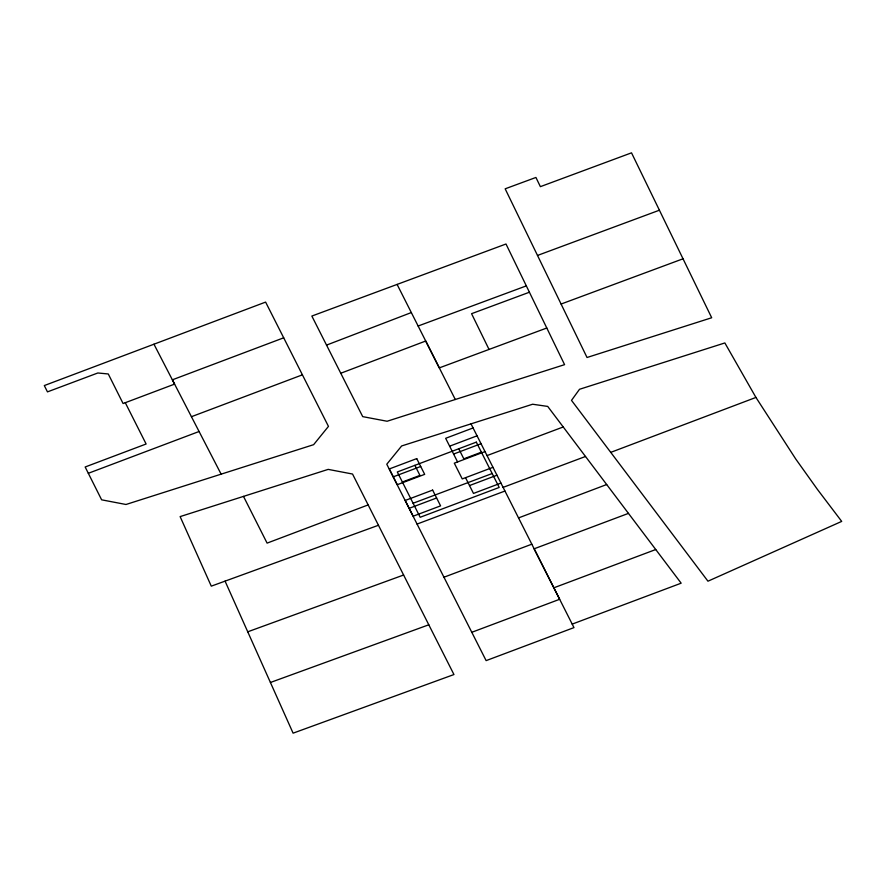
<?xml version="1.0" encoding="UTF-8"?>
<svg xmlns="http://www.w3.org/2000/svg" width="886" height="886" viewBox="0 0 886 886"><rect width="100%" height="100%" fill="white"/><g stroke="black" fill="none" stroke-linecap="round" stroke-linejoin="round"><path stroke-width="1.33" d="M326.535 345.108L411.337 312.559M340.767 373.25L425.723 341.01L439.301 367.889L546.784 328.019M368.155 504.909L267.096 543.118L243.484 496.381M610.742 452.369L755.935 397.437L795.783 459.07L817.413 489.393L841.7 521.4L707.958 581.194L571.503 400.372L579.51 389.286L724.859 342.948L755.935 397.437M518.509 517.922L606.688 484.531M125.28 402.698L146.124 443.997L85.156 466.988L101.635 499.826L125.989 504.488L313.633 444.672L328.462 426.387L283.697 337.81L172.371 379.817L221.123 474.154M191.431 416.708L302.392 374.844M88.312 473.301L199.073 431.504M473.08 427.949L445.658 438.304L457.586 461.927M449.634 446.179L477.056 435.823M393.284 476.834L420.706 466.479M453.61 454.053L481.032 443.698M402.377 482.028L419.953 475.394L414.881 465.338M481.397 452.192L463.821 458.826L458.749 448.77M485.007 451.583L454.296 463.168L462.248 478.927L492.959 467.332M413.086 503.248L492.173 473.523M409.188 508.331L436.61 497.987M469.514 485.561L496.935 475.206M500.911 483.08L473.489 493.436L465.538 477.687M471.009 423.851L572.201 624.109L681.157 583.187L547.714 406.419L532.619 404.237L401.646 445.957L386.783 464.22L417.073 524.069L504.931 491.043M443.952 577.218L531.788 544.203M471.795 632.294L559.664 599.279L534.114 548.811L628.462 513.382M487.012 455.603L563.23 426.974M503.071 487.389L585.502 456.478M553.85 587.806L655.751 549.53M537.503 255.445L587.03 357.501L711.691 317.753L631.519 152.835L540.382 186.658L535.93 177.455L505.164 188.818L537.503 255.445L659.361 210.226M418.137 326.015L526.328 285.879L564.581 364.655L387.104 421.249L362.706 416.63L311.85 316.058L505.995 244.004L526.328 285.879M529.407 292.225L471.573 313.688L489.039 349.449M561.093 304.042L682.951 258.823M247.737 631.807L403.617 575.014M378.455 525.265L211.278 586.155L180.124 516.604L328.185 469.381L352.539 474.032L453.953 674.545L293.1 733.165L225.066 581.138M270.418 682.486L428.791 624.796M153.954 344.211L174.586 384.114L123.088 403.529L108.28 373.97L97.825 372.984L47.467 391.878L44.3 385.565L265.612 302.093L283.697 337.81M572.201 624.109L573.973 627.609L486.126 660.624L417.073 524.069M397.094 284.417L455.293 399.497M416.73 458.605L389.308 468.949L397.26 484.708L424.682 474.353L416.73 458.605M476.325 442.136L397.305 471.972L420.174 517.28L499.195 487.444L476.325 442.136M432.634 490.102L405.212 500.457L413.164 516.206L440.586 505.862L432.634 490.102"/></g></svg>
